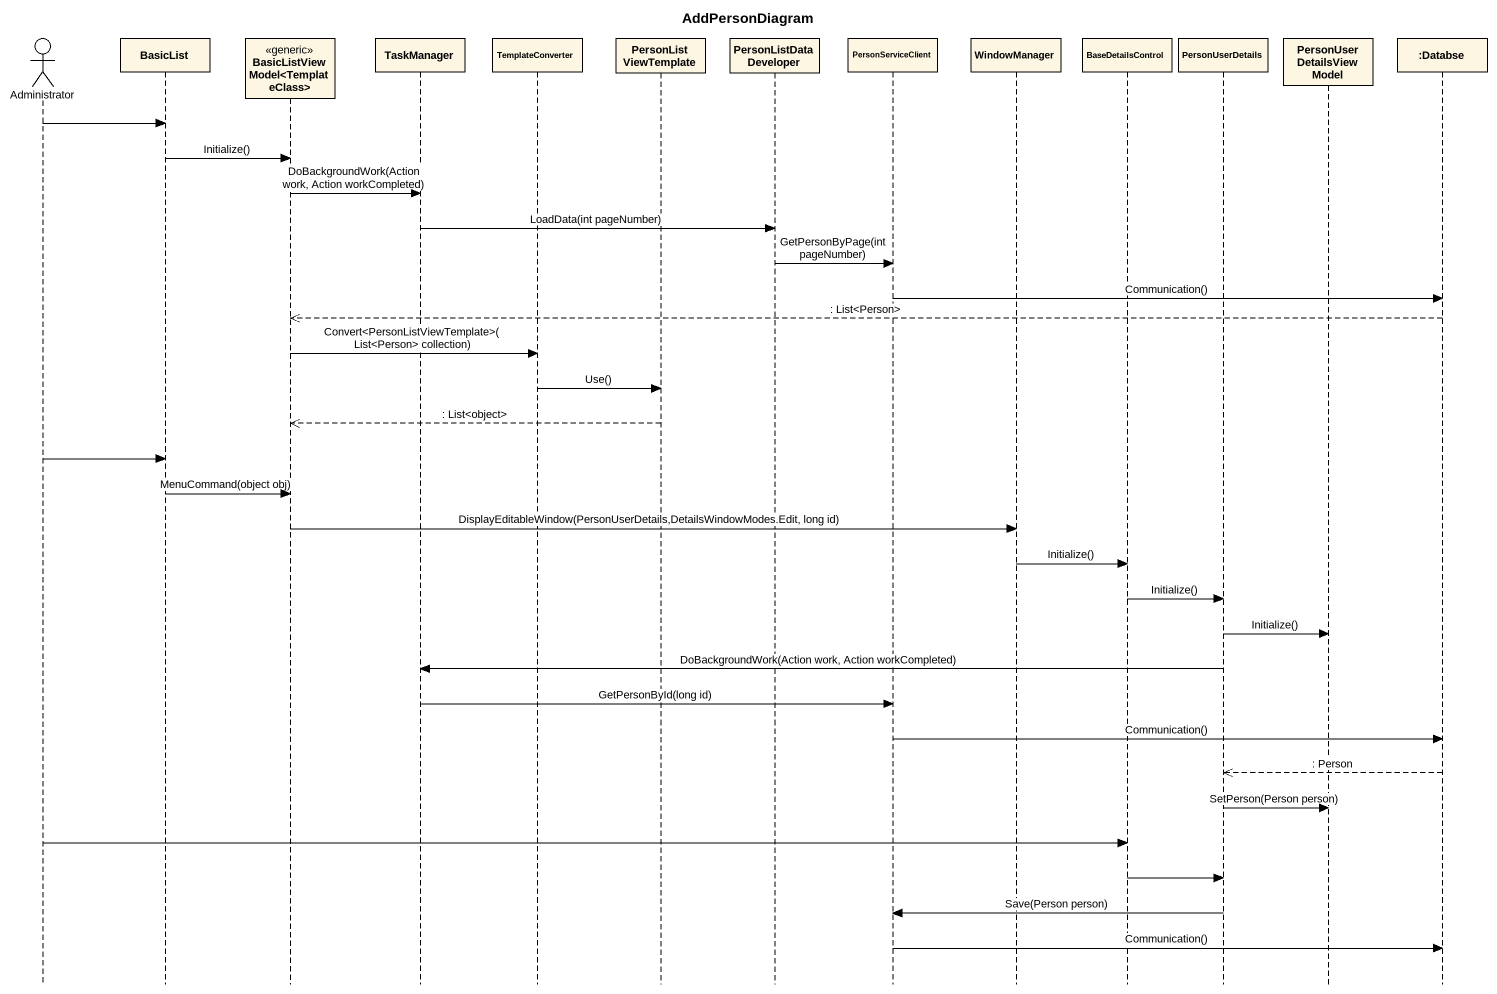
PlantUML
@startuml
title AddPersonDiagram
hide footbox
actor Administrator
participant BasicList
participant "BasicListViewModel<TemplateClass>" as BasicListViewModel <<generic>>
participant TaskManager
participant TemplateConverter
participant PersonListViewTemplate
participant PersonListDataDeveloper
participant PersonServiceClient
participant WindowManager
participant BaseDetailsControl
participant PersonUserDetails
participant PersonUserDetailsViewModel
participant ":Databse" as Databse

Administrator -> BasicList
BasicList -> BasicListViewModel : Initialize()
BasicListViewModel -> TaskManager : DoBackgroundWork(Action work, Action workCompleted)
TaskManager -> PersonListDataDeveloper : LoadData(int pageNumber)
PersonListDataDeveloper -> PersonServiceClient : GetPersonByPage(int pageNumber)
PersonServiceClient -> Databse : Communication()
Databse -->> BasicListViewModel : : List<Person>
BasicListViewModel -> TemplateConverter : Convert<PersonListViewTemplate>(List<Person> collection)
TemplateConverter -> PersonListViewTemplate : Use()
PersonListViewTemplate -->> BasicListViewModel : : List<object>
Administrator -> BasicList
BasicList -> BasicListViewModel : MenuCommand(object obj)
BasicListViewModel -> WindowManager : DisplayEditableWindow(PersonUserDetails,DetailsWindowModes.Edit, long id)
WindowManager -> BaseDetailsControl : Initialize()
BaseDetailsControl -> PersonUserDetails : Initialize()
PersonUserDetails -> PersonUserDetailsViewModel : Initialize()
PersonUserDetails -> TaskManager : DoBackgroundWork(Action work, Action workCompleted)
TaskManager -> PersonServiceClient : GetPersonById(long id)
PersonServiceClient -> Databse : Communication()
Databse -->> PersonUserDetails : : Person
PersonUserDetails -> PersonUserDetailsViewModel : SetPerson(Person person)
Administrator -> BaseDetailsControl
BaseDetailsControl -> PersonUserDetails
PersonUserDetails -> PersonServiceClient : Save(Person person)
PersonServiceClient -> Databse : Communication()
@enduml
